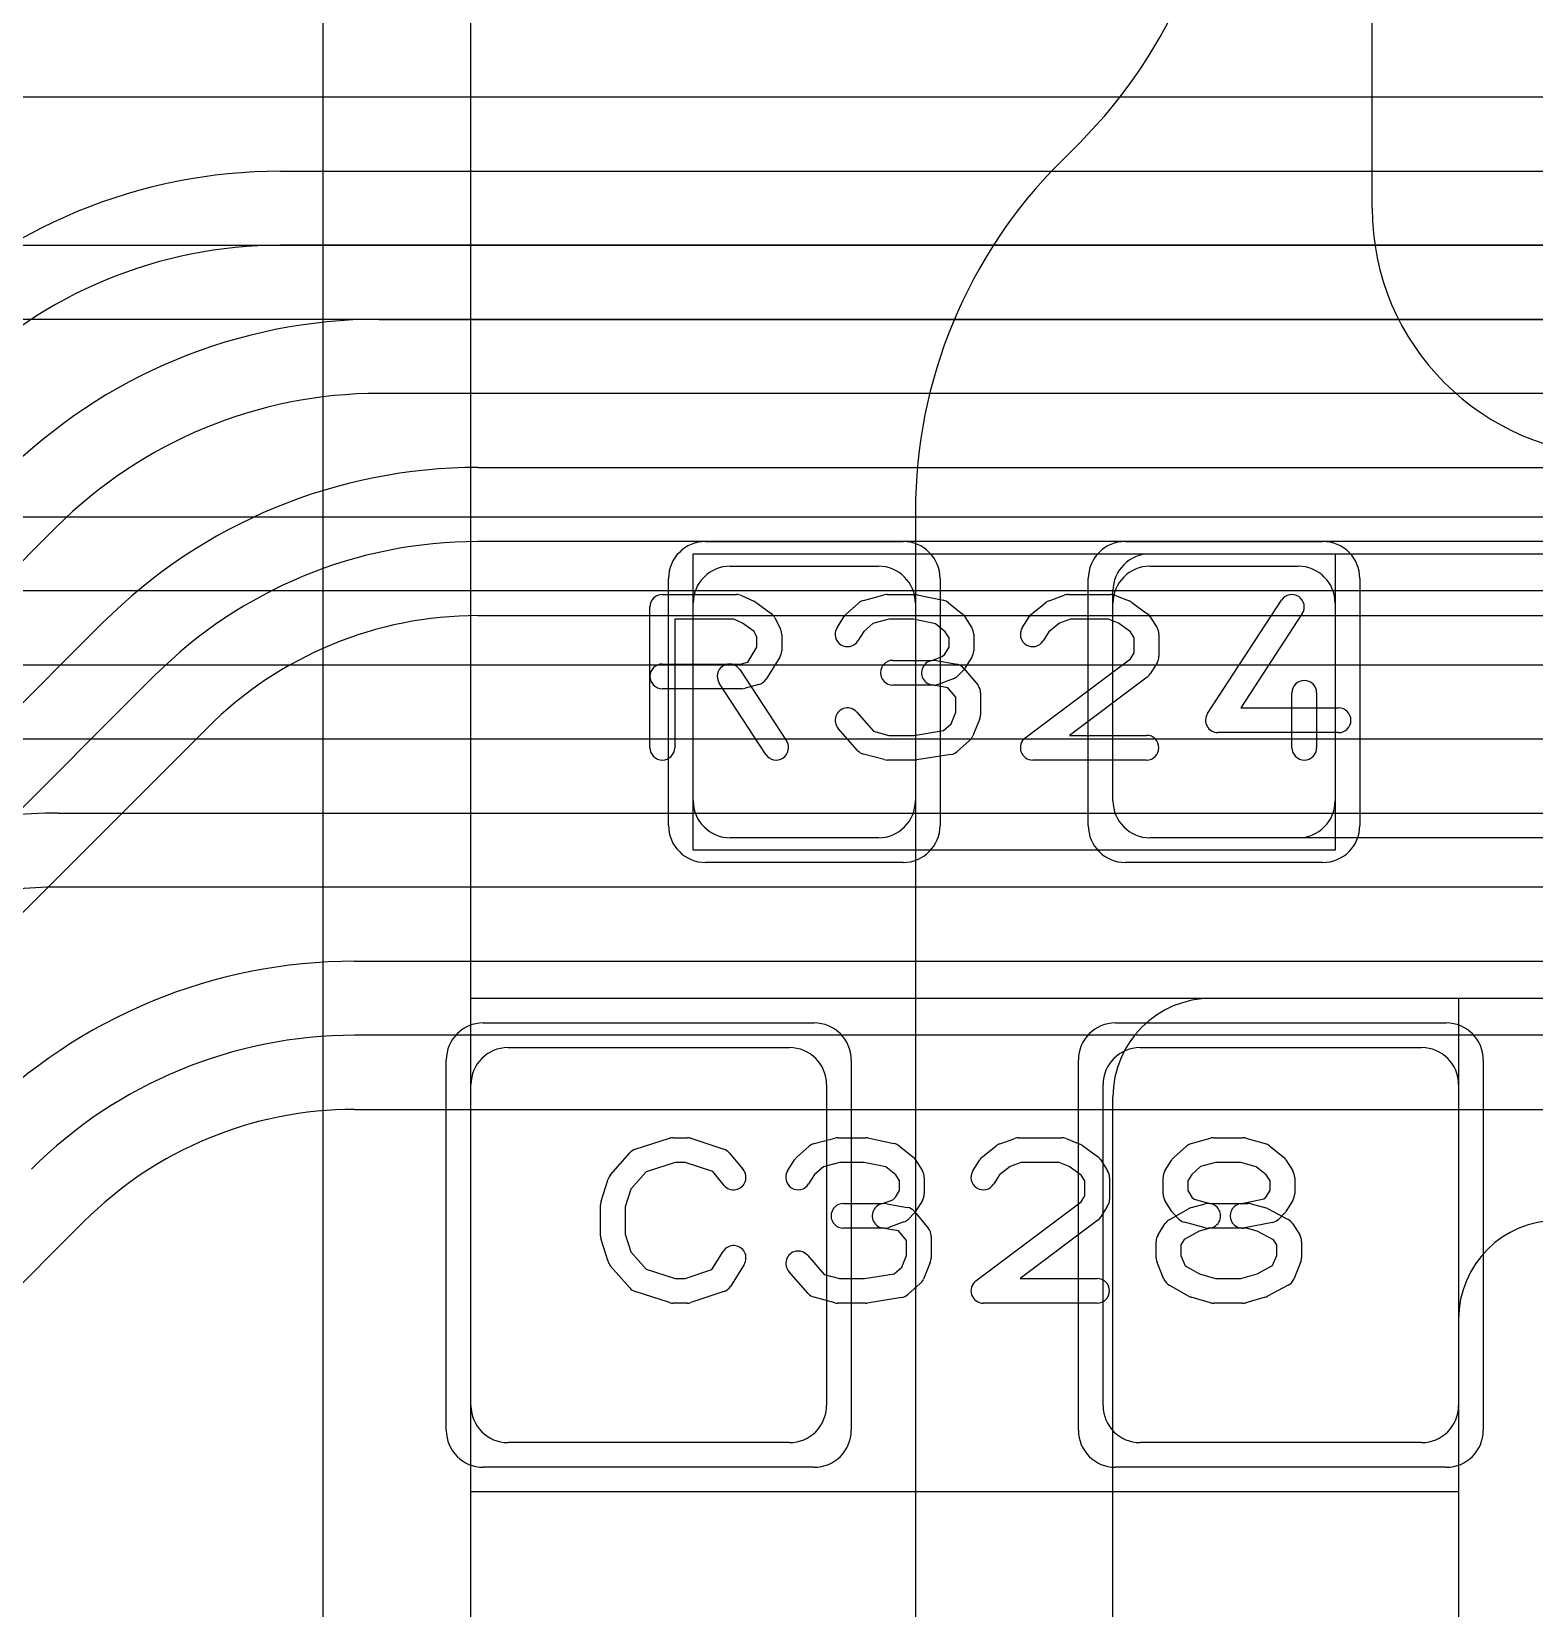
# Model space of a CAD drawing. Extents: x 0 to 57.3, y -1 to 20.5.
# Drawn here: x 27.31 to 30.354, y 5.964 to 9.158 of the extents above; entities that cross this region are included whole.
import ezdxf

# ---------------------------------------------------------------- set-up
doc = ezdxf.new("R2010")
doc.units = 0
for name, color, linetype in [('L1', 3, 'CONTINUOUS'), ('L3', 3, 'CONTINUOUS'), ('L4', 3, 'CONTINUOUS'), ('MetalMask-A', 176, 'CONTINUOUS'), ('PartsArea-A', 111, 'CONTINUOUS'), ('PartsSilk-A', 221, 'CONTINUOUS'), ('Resist-A', 2, 'CONTINUOUS')]:
    doc.layers.add(name, color=color, linetype=linetype)

msp = doc.modelspace()

# ---------------------------------------------------------------- linework, layer by layer
at = {"layer": 'L1'}
for p, q in [((27.9, 14.42503), (27.9, 4.7)), ((28.2, 4.7), (28.2, 10.10419)), ((30.025, 8.8), (30.025, 9.57503)), ((29.43207, 8.93207), (29.39289, 8.89289)), ((29.1, 8.18579), (29.1, 5.28284)), ((29.57497, 8.1), (31.42503, 8.1)), ((28.725, 8.075), (29.025, 8.075)), ((29.575, 8.075), (29.875, 8.075)), ((29.5, 7.59997), (29.5, 8.02503)), ((28.65, 7.6), (28.65, 8)), ((29.1, 8), (29.1, 7.6)), ((29.5, 7.6), (29.5, 8)), ((29.95, 8), (29.95, 7.6)), ((29.025, 7.525), (28.725, 7.525)), ((31.10003, 7.525), (29.57497, 7.525)), ((29.875, 7.525), (29.575, 7.525)), ((29.7, 7.2), (32.05, 7.2)), ((28.275, 7.1), (28.845, 7.1)), ((29.555, 7.1), (30.125, 7.1)), ((28.2, 6.375), (28.2, 7.025)), ((28.92, 7.025), (28.92, 6.375)), ((29.48, 6.375), (29.48, 7.025)), ((29.5, 4.07497), (29.5, 7)), ((30.2, 7.025), (30.2, 6.375)), ((30.2, 6.55), (30.2, 5.68284)), ((28.845, 6.3), (28.275, 6.3)), ((30.125, 6.3), (29.555, 6.3))]:
    msp.add_line(p, q, dxfattribs=at)
for centre, radius, start, end in [((28.72496, 9.63917), 1, -44.99959, 0), ((30.1, 8.18578), 1, 135, 179.99943), ((30.525, 8.8), 0.5, 180, -90), ((29.57497, 8.02503), 0.07497, 90, 180), ((28.725, 8), 0.075, 90, 180), ((29.025, 8), 0.075, 0, 90), ((29.575, 8), 0.075, 90, 180), ((29.875, 8), 0.075, 0, 90), ((28.725, 7.6), 0.075, 180, -90), ((29.025, 7.6), 0.075, -90, 0), ((29.575, 7.6), 0.075, 180, -90), ((29.57497, 7.59997), 0.07497, 180, -90), ((29.875, 7.6), 0.075, -90, 0), ((29.7, 7), 0.2, 90, 180), ((28.275, 7.025), 0.075, 90, 180), ((28.845, 7.025), 0.075, 0, 90), ((29.555, 7.025), 0.075, 90, 180), ((30.125, 7.025), 0.075, 0, 90), ((30.4, 6.55), 0.2, 90, 180), ((28.275, 6.375), 0.075, 180, -90), ((28.845, 6.375), 0.075, -90, 0), ((29.555, 6.375), 0.075, 180, -90), ((30.125, 6.375), 0.075, -90, 0)]:
    msp.add_arc(centre, radius, start, end, dxfattribs=at)
at = {"layer": 'L3'}
for p, q in [((43.65822, 9.025), (23.04178, 9.025)), ((27.81421, 8.87499), (43.0858, 8.87499)), ((43.0858, 8.72499), (27.81421, 8.72499)), ((28.01419, 8.57498), (42.4858, 8.57499)), ((42.4858, 8.42499), (28.01419, 8.42498)), ((28.21419, 8.27498), (42.21092, 8.27499)), ((27.36013, 8.15405), (26.74592, 7.53985)), ((42.21092, 8.12499), (28.21419, 8.12498)), ((26.23985, 6.74593), (27.45406, 7.96013)), ((28.21419, 7.97494), (41.49996, 7.97495)), ((27.56012, 7.85406), (26.34592, 6.63986)), ((25.89644, 5.97818), (27.66622, 7.74796))]:
    msp.add_line(p, q, dxfattribs=at)
for centre, radius, start, end in [((27.81422, 7.79999), 1.075, 90.00053, 135), ((27.81422, 7.79999), 0.925, 90.00062, 135), ((28.0142, 7.49998), 1.075, 90.00053, 135), ((28.0142, 7.49998), 0.925, 90.00062, 135), ((28.21419, 7.19998), 1.075, 90, 134.99925), ((28.21419, 7.19998), 0.925, 90, 134.99956), ((28.21419, 7.19998), 0.77496, 90, 134.99948)]:
    msp.add_arc(centre, radius, start, end, dxfattribs=at)
at = {"layer": 'L4'}
for p, q in [((25.84178, 8.725), (32.51262, 8.725)), ((32.51262, 8.575), (25.84178, 8.575)), ((25.82498, 8.175), (39.18578, 8.175)), ((39.18578, 8.025), (25.82498, 8.025)), ((26.76421, 7.875), (38.58578, 7.875)), ((38.58578, 7.725), (26.76421, 7.725)), ((27.36421, 7.575), (38.08578, 7.575)), ((38.08578, 7.425), (27.36421, 7.425)), ((27.96421, 7.275), (37.58578, 7.275)), ((37.58578, 7.125), (27.96421, 7.125)), ((27.96421, 6.97496), (37.58579, 6.97496)), ((26.55858, 5.89032), (27.41624, 6.74798))]:
    msp.add_line(p, q, dxfattribs=at)
for centre, radius, end in [((27.36421, 6.5), 1.075, 134.99925), ((27.36421, 6.5), 0.925, 134.99956), ((27.96421, 6.2), 1.075, 134.99925), ((27.96421, 6.2), 0.925, 134.99956), ((27.96421, 6.2), 0.77496, 134.99948)]:
    msp.add_arc(centre, radius, 90, end, dxfattribs=at)
at = {"layer": 'MetalMask-A'}
for p, q in [((28.725, 8.075), (29.025, 8.075)), ((29.575, 8.075), (29.875, 8.075)), ((28.65, 7.6), (28.65, 8)), ((29.1, 8), (29.1, 7.6)), ((29.5, 7.6), (29.5, 8)), ((29.95, 8), (29.95, 7.6)), ((29.025, 7.525), (28.725, 7.525)), ((29.875, 7.525), (29.575, 7.525)), ((28.275, 7.1), (28.845, 7.1)), ((29.555, 7.1), (30.125, 7.1)), ((28.2, 6.375), (28.2, 7.025)), ((28.92, 7.025), (28.92, 6.375)), ((29.48, 6.375), (29.48, 7.025)), ((30.2, 7.025), (30.2, 6.375)), ((28.845, 6.3), (28.275, 6.3)), ((30.125, 6.3), (29.555, 6.3))]:
    msp.add_line(p, q, dxfattribs=at)
for centre, start, end in [((28.725, 8), 90, 180), ((29.025, 8), 0, 90), ((29.575, 8), 90, 180), ((29.875, 8), 0, 90), ((28.725, 7.6), 180, -90), ((29.025, 7.6), -90, 0), ((29.575, 7.6), 180, -90), ((29.875, 7.6), -90, 0), ((28.275, 7.025), 90, 180), ((28.845, 7.025), 0, 90), ((29.555, 7.025), 90, 180), ((30.125, 7.025), 0, 90), ((28.275, 6.375), 180, -90), ((28.845, 6.375), -90, 0), ((29.555, 6.375), 180, -90), ((30.125, 6.375), -90, 0)]:
    msp.add_arc(centre, 0.075, start, end, dxfattribs=at)
at = {"layer": 'PartsArea-A'}
for p, q in [((28.65, 8.1), (29.95, 8.1)), ((28.65, 7.5), (28.65, 8.1)), ((29.95, 8.1), (29.95, 7.5)), ((29.95, 7.5), (28.65, 7.5)), ((28.2, 7.2), (30.2, 7.2)), ((28.2, 6.2), (28.2, 7.2)), ((30.2, 7.2), (30.2, 6.2)), ((30.2, 6.2), (28.2, 6.2))]:
    msp.add_line(p, q, dxfattribs=at)
at = {"layer": 'PartsSilk-A'}
for p, q in [((28.5875, 8.01759), (28.7375, 8.01759)), ((28.99495, 8.00564), (29.03662, 8.01675)), ((29.04306, 8.01759), (29.09861, 8.01759)), ((29.10376, 8.01705), (29.15654, 8.00594)), ((29.40972, 8.01759), (29.49583, 8.01759)), ((28.5625, 7.70741), (28.5625, 7.99259)), ((28.74765, 8.01544), (28.77265, 8.00433)), ((28.7772, 8.0017), (28.80776, 7.97948)), ((28.95978, 7.97795), (28.98478, 8.00017)), ((29.16701, 8.001), (29.19479, 7.97878)), ((29.33577, 7.97878), (29.36355, 8.001)), ((29.37063, 8.00497), (29.40118, 8.01608)), ((29.50511, 8.0158), (29.53289, 8.00469)), ((29.53831, 8.0017), (29.56887, 7.97948)), ((29.69157, 7.77663), (29.84157, 8.00626)), ((28.7322, 7.96759), (28.6125, 7.96759)), ((28.6125, 7.96759), (28.6125, 7.70741)), ((28.74993, 7.95971), (28.7322, 7.96759)), ((28.77343, 7.94263), (28.74993, 7.95971)), ((28.81542, 7.97044), (28.82653, 7.94822)), ((28.9413, 7.95029), (28.95519, 7.97251)), ((29.01356, 7.95885), (28.99568, 7.94296)), ((29.04634, 7.96759), (29.01356, 7.95885)), ((29.09601, 7.96759), (29.04634, 7.96759)), ((29.14042, 7.95824), (29.09601, 7.96759)), ((29.16023, 7.9424), (29.14042, 7.95824)), ((29.20037, 7.97251), (29.21426, 7.95029)), ((29.3163, 7.95029), (29.33019, 7.97251)), ((29.39158, 7.95939), (29.37033, 7.9424)), ((29.41412, 7.96759), (29.39158, 7.95939)), ((29.49102, 7.96759), (29.41412, 7.96759)), ((29.51143, 7.95943), (29.49102, 7.96759)), ((29.53554, 7.94189), (29.51143, 7.95943)), ((29.57537, 7.97251), (29.58926, 7.95029)), ((29.88343, 7.97892), (29.75869, 7.78796)), ((28.77917, 7.93114), (28.77343, 7.94263)), ((28.77917, 7.91087), (28.77917, 7.93114)), ((28.82917, 7.93704), (28.82917, 7.9037)), ((28.99568, 7.94296), (28.9837, 7.92379)), ((29.16806, 7.92987), (29.16023, 7.9424)), ((29.16806, 7.91087), (29.16806, 7.92987)), ((29.21806, 7.93704), (29.21806, 7.9037)), ((29.37033, 7.9424), (29.3587, 7.92379)), ((29.54306, 7.92987), (29.53554, 7.94189)), ((29.54306, 7.89976), (29.54306, 7.92987)), ((29.59306, 7.93704), (29.59306, 7.89259)), ((28.76042, 7.88087), (28.77917, 7.91087)), ((28.82537, 7.89045), (28.79759, 7.84601)), ((29.1331, 7.88426), (29.1543, 7.89197)), ((29.1543, 7.89197), (29.15948, 7.89715)), ((29.15948, 7.89715), (29.16806, 7.91087)), ((29.21426, 7.89045), (29.20037, 7.86823)), ((29.53543, 7.88756), (29.54306, 7.89976)), ((28.5875, 7.87685), (28.74533, 7.87685)), ((28.74453, 7.86553), (28.83898, 7.72109)), ((28.74533, 7.87685), (28.76042, 7.88087)), ((29.05417, 7.88426), (29.1331, 7.88426)), ((29.14188, 7.88387), (29.18355, 7.87646)), ((29.19685, 7.8638), (29.18574, 7.85269)), ((29.19838, 7.86785), (29.22615, 7.83452)), ((29.32247, 7.72739), (29.53543, 7.88756)), ((29.58926, 7.87934), (29.57537, 7.85712)), ((28.74861, 7.82685), (28.5875, 7.82685)), ((28.79714, 7.69373), (28.70269, 7.83817)), ((28.78283, 7.8351), (28.75505, 7.82769)), ((29.1375, 7.83426), (29.05417, 7.83426)), ((29.16581, 7.82883), (29.13312, 7.83465)), ((29.1766, 7.84687), (29.14604, 7.83576)), ((29.18194, 7.80947), (29.16581, 7.82883)), ((29.5692, 7.85039), (29.41233, 7.73241)), ((29.18194, 7.77907), (29.18194, 7.80947)), ((29.23194, 7.81852), (29.23194, 7.77407)), ((29.8625, 7.70741), (29.8625, 7.81852)), ((29.9125, 7.81852), (29.9125, 7.70741)), ((28.98131, 7.77942), (29.01519, 7.74071)), ((29.17218, 7.75563), (29.18194, 7.77907)), ((29.23002, 7.76446), (29.21614, 7.73113)), ((29.75869, 7.78796), (29.95694, 7.78796)), ((28.98258, 7.70206), (28.94369, 7.7465)), ((29.01519, 7.74071), (29.04634, 7.73241)), ((29.04634, 7.73241), (29.09662, 7.73241)), ((29.09662, 7.73241), (29.15691, 7.74205)), ((29.15691, 7.74205), (29.17218, 7.75563)), ((29.41233, 7.73241), (29.56806, 7.73241)), ((29.95694, 7.73796), (29.7125, 7.73796)), ((29.20967, 7.72205), (29.18467, 7.69983)), ((29.03662, 7.68325), (28.99495, 7.69436)), ((29.09861, 7.68241), (29.04306, 7.68241)), ((29.17201, 7.69383), (29.10256, 7.68272)), ((29.56806, 7.68241), (29.3375, 7.68241)), ((28.53266, 6.89418), (28.6021, 6.9164)), ((28.60972, 6.91759), (28.6375, 6.91759)), ((28.6454, 6.91631), (28.71207, 6.89409)), ((28.85978, 6.87795), (28.88478, 6.90017)), ((28.89495, 6.90564), (28.93662, 6.91675)), ((28.94306, 6.91759), (28.99861, 6.91759)), ((29.00376, 6.91705), (29.05654, 6.90594)), ((29.06701, 6.901), (29.09479, 6.87878)), ((29.23577, 6.87878), (29.26355, 6.901)), ((29.27063, 6.90497), (29.30118, 6.91608)), ((29.30972, 6.91759), (29.39583, 6.91759)), ((29.40511, 6.9158), (29.43289, 6.90469)), ((29.43831, 6.9017), (29.46887, 6.87948)), ((29.62367, 6.87795), (29.64867, 6.90017)), ((29.65841, 6.90552), (29.6973, 6.91663)), ((29.70417, 6.91759), (29.7625, 6.91759)), ((29.76937, 6.91663), (29.80826, 6.90552)), ((29.81701, 6.901), (29.84479, 6.87878)), ((28.48258, 6.84239), (28.52147, 6.88683)), ((28.61362, 6.86759), (28.55452, 6.84868)), ((28.63344, 6.86759), (28.61362, 6.86759)), ((28.68952, 6.8489), (28.63344, 6.86759)), ((28.72338, 6.88637), (28.75115, 6.85304)), ((28.8413, 6.85029), (28.85519, 6.87251)), ((28.94634, 6.86759), (28.91356, 6.85885)), ((28.99601, 6.86759), (28.94634, 6.86759)), ((29.04042, 6.85824), (28.99601, 6.86759)), ((29.10037, 6.87251), (29.11426, 6.85029)), ((29.2163, 6.85029), (29.23019, 6.87251)), ((29.31412, 6.86759), (29.29158, 6.85939)), ((29.39102, 6.86759), (29.31412, 6.86759)), ((29.41143, 6.85943), (29.39102, 6.86759)), ((29.47537, 6.87251), (29.48926, 6.85029)), ((29.60519, 6.85029), (29.61908, 6.87251)), ((29.70767, 6.86759), (29.67763, 6.85901)), ((29.759, 6.86759), (29.70767, 6.86759)), ((29.7897, 6.85882), (29.759, 6.86759)), ((29.85037, 6.87251), (29.86426, 6.85029)), ((28.55452, 6.84868), (28.52368, 6.81344)), ((28.71273, 6.82104), (28.68952, 6.8489)), ((28.89568, 6.84296), (28.8837, 6.82379)), ((28.91356, 6.85885), (28.89568, 6.84296)), ((29.06023, 6.8424), (29.04042, 6.85824)), ((29.06806, 6.82987), (29.06023, 6.8424)), ((29.11806, 6.83704), (29.11806, 6.8037)), ((29.27033, 6.8424), (29.2587, 6.82379)), ((29.29158, 6.85939), (29.27033, 6.8424)), ((29.43554, 6.84189), (29.41143, 6.85943)), ((29.44306, 6.82987), (29.43554, 6.84189)), ((29.49306, 6.83704), (29.49306, 6.79259)), ((29.60139, 6.8037), (29.60139, 6.83704)), ((29.65957, 6.84296), (29.65139, 6.82987)), ((29.67763, 6.85901), (29.65957, 6.84296)), ((29.81023, 6.8424), (29.7897, 6.85882)), ((29.81806, 6.82987), (29.81023, 6.8424)), ((29.86806, 6.83704), (29.86806, 6.8037)), ((28.46364, 6.78894), (28.47753, 6.83339)), ((28.52368, 6.81344), (28.5125, 6.77766)), ((29.05948, 6.79715), (29.06806, 6.81087)), ((29.06806, 6.81087), (29.06806, 6.82987)), ((29.44306, 6.79976), (29.44306, 6.82987)), ((29.65139, 6.82987), (29.65139, 6.81087)), ((29.65139, 6.81087), (29.65997, 6.79715)), ((29.80948, 6.79715), (29.81806, 6.81087)), ((29.81806, 6.81087), (29.81806, 6.82987)), ((28.4625, 6.71852), (28.4625, 6.78148)), ((28.5125, 6.77766), (28.5125, 6.72234)), ((28.95417, 6.78426), (29.0331, 6.78426)), ((29.0331, 6.78426), (29.0543, 6.79197)), ((29.04188, 6.78387), (29.08355, 6.77646)), ((29.0543, 6.79197), (29.05948, 6.79715)), ((29.11426, 6.79045), (29.10037, 6.76823)), ((29.22247, 6.62739), (29.43543, 6.78756)), ((29.43543, 6.78756), (29.44306, 6.79976)), ((29.48926, 6.77934), (29.47537, 6.75712)), ((29.61908, 6.76823), (29.60519, 6.79045)), ((29.61399, 6.75134), (29.65288, 6.77356)), ((29.65884, 6.77601), (29.68662, 6.78342)), ((29.65997, 6.79715), (29.66432, 6.7928)), ((29.66432, 6.7928), (29.69634, 6.78426)), ((29.69634, 6.78426), (29.77361, 6.78426)), ((29.7576, 6.78377), (29.80574, 6.7934)), ((29.78005, 6.78342), (29.80783, 6.77601)), ((29.80574, 6.7934), (29.80948, 6.79715)), ((29.81315, 6.77391), (29.85482, 6.75169)), ((29.86426, 6.79045), (29.85037, 6.76823)), ((29.0766, 6.74687), (29.04604, 6.73576)), ((29.09685, 6.7638), (29.08574, 6.75269)), ((29.09838, 6.76785), (29.12615, 6.73452)), ((29.4692, 6.75039), (29.31233, 6.63241)), ((29.5913, 6.72066), (29.60519, 6.74288)), ((29.63371, 6.75269), (29.6226, 6.7638)), ((29.68662, 6.7351), (29.64495, 6.74621)), ((29.82296, 6.74586), (29.7674, 6.73475)), ((29.84685, 6.7638), (29.83574, 6.75269)), ((29.86426, 6.74287), (29.87814, 6.72065)), ((28.47753, 6.66661), (28.46364, 6.71106)), ((28.5125, 6.72234), (28.52368, 6.68656)), ((29.0375, 6.73426), (28.95417, 6.73426)), ((29.06581, 6.72883), (29.03312, 6.73465)), ((29.08194, 6.70947), (29.06581, 6.72883)), ((29.08194, 6.67907), (29.08194, 6.70947)), ((29.13194, 6.71852), (29.13194, 6.67407)), ((29.5875, 6.67407), (29.5875, 6.70741)), ((29.64425, 6.71104), (29.6375, 6.70024)), ((29.67486, 6.72853), (29.64425, 6.71104)), ((29.6995, 6.7351), (29.67486, 6.72853)), ((29.77033, 6.73426), (29.69306, 6.73426)), ((29.79217, 6.72844), (29.77033, 6.73426)), ((29.8254, 6.71072), (29.79217, 6.72844)), ((29.83194, 6.70024), (29.8254, 6.71072)), ((29.88194, 6.70741), (29.88194, 6.67407)), ((28.52368, 6.68656), (28.55452, 6.65132)), ((28.68773, 6.6505), (28.71074, 6.68732)), ((28.88131, 6.67942), (28.91519, 6.64071)), ((29.07218, 6.65563), (29.08194, 6.67907)), ((29.6375, 6.70024), (29.6375, 6.67907)), ((29.6375, 6.67907), (29.64619, 6.65822)), ((29.82342, 6.6586), (29.83194, 6.67907)), ((29.83194, 6.67907), (29.83194, 6.70024)), ((28.52147, 6.61317), (28.48258, 6.65761)), ((28.55452, 6.65132), (28.61362, 6.63241)), ((28.63344, 6.63241), (28.68773, 6.6505)), ((28.75314, 6.66082), (28.72537, 6.61638)), ((28.88258, 6.60206), (28.84369, 6.6465)), ((29.05691, 6.64205), (29.07218, 6.65563)), ((29.13002, 6.66446), (29.11614, 6.63113)), ((29.60331, 6.63112), (29.58942, 6.66445)), ((29.64619, 6.65822), (29.67506, 6.64173)), ((29.79197, 6.64183), (29.82342, 6.6586)), ((29.88002, 6.66446), (29.86614, 6.63113)), ((28.61362, 6.63241), (28.63344, 6.63241)), ((28.91519, 6.64071), (28.94634, 6.63241)), ((28.94634, 6.63241), (28.99662, 6.63241)), ((28.99662, 6.63241), (29.05691, 6.64205)), ((29.10967, 6.62205), (29.08467, 6.59983)), ((29.31233, 6.63241), (29.46806, 6.63241)), ((29.65288, 6.59681), (29.61399, 6.61903)), ((29.67506, 6.64173), (29.70767, 6.63241)), ((29.70767, 6.63241), (29.759, 6.63241)), ((29.759, 6.63241), (29.79197, 6.64183)), ((29.85482, 6.61868), (29.81315, 6.59646)), ((28.6021, 6.5836), (28.53266, 6.60582)), ((28.6375, 6.58241), (28.60972, 6.58241)), ((28.71207, 6.60591), (28.6454, 6.58369)), ((28.93662, 6.58325), (28.89495, 6.59436)), ((28.99861, 6.58241), (28.94306, 6.58241)), ((29.07201, 6.59383), (29.00256, 6.58272)), ((29.46806, 6.58241), (29.2375, 6.58241)), ((29.6973, 6.58337), (29.65841, 6.59448)), ((29.7625, 6.58241), (29.70417, 6.58241)), ((29.80826, 6.59448), (29.76937, 6.58337))]:
    msp.add_line(p, q, dxfattribs=at)
for centre, start, end in [((28.5875, 7.99259), 90, 180), ((28.7375, 7.99259), 66.04914, 90), ((29.04306, 7.99259), 90, 104.92885), ((29.09861, 7.99259), 78.11016, 90), ((29.40972, 7.99259), 90, 109.98461), ((29.49583, 7.99259), 68.2071, 90), ((29.8625, 7.99259), -33.14974, 146.84644), ((28.7625, 7.98148), 53.98274, 66.03964), ((29.00139, 7.98148), 104.92551, 131.63069), ((29.15139, 7.98148), 51.33303, 78.11298), ((29.37917, 7.98148), 109.97919, 128.65478), ((29.52361, 7.98148), 53.98274, 68.20215), ((28.79306, 7.95926), 26.56505, 53.97932), ((28.97639, 7.95926), 131.62783, 147.98998), ((29.17917, 7.95926), 32.00538, 51.34522), ((29.35139, 7.95926), 128.66697, 147.98998), ((29.55417, 7.95926), 32.00538, 53.97932), ((28.80417, 7.93704), 0, 26.56505), ((28.9625, 7.93704), 147.99462, -32.01002), ((29.19306, 7.93704), 0, 32.01002), ((29.3375, 7.93704), 147.99462, -32.01002), ((29.56806, 7.93704), 0, 32.01002), ((28.80417, 7.9037), -32.00538, 0), ((29.19306, 7.9037), -32.00538, 0), ((29.56806, 7.89259), -32.00538, 0), ((28.5875, 7.85185), 90, -90), ((28.72361, 7.85185), 33.18146, -146.81914), ((29.05417, 7.85926), 90, -90), ((29.1375, 7.85926), 79.90837, -100.08326), ((29.17917, 7.85185), 39.7909, 79.91674), ((29.17917, 7.88148), -45, -32.01002), ((29.55417, 7.87037), -53.0476, -32.01002), ((28.74861, 7.85185), -90, -75.06473), ((28.77639, 7.85926), -75.07449, -32.01002), ((29.1375, 7.85926), -90, -70.02141), ((29.16806, 7.87037), -70.02864, -45), ((29.20694, 7.81852), 0, 39.8005), ((29.8875, 7.81852), 0, 180), ((28.9625, 7.76296), 41.18808, -138.81042), ((29.20694, 7.77407), -22.60576, 0), ((29.7125, 7.76296), 146.85026, -90), ((29.95694, 7.76296), -90, 90), ((29.19306, 7.74074), -48.37217, -22.60888), ((29.56806, 7.70741), -90, 90), ((28.5875, 7.70741), 180, 0), ((28.81806, 7.70741), -146.81854, 33.18086), ((29.00139, 7.71852), -138.81192, -104.92885), ((29.16806, 7.71852), -80.91063, -48.36931), ((29.3375, 7.70741), 126.9524, -90), ((29.8875, 7.70741), 180, 0), ((29.04306, 7.70741), -104.92551, -90), ((29.09861, 7.70741), -90, -80.91133), ((28.60972, 6.89259), 90, 107.74642), ((28.6375, 6.89259), 71.57954, 90), ((28.90139, 6.88148), 104.92551, 131.63069), ((28.94306, 6.89259), 90, 104.92885), ((28.99861, 6.89259), 78.11016, 90), ((29.05139, 6.88148), 51.33303, 78.11298), ((29.27917, 6.88148), 109.97919, 128.65478), ((29.30972, 6.89259), 90, 109.98461), ((29.39583, 6.89259), 68.2071, 90), ((29.42361, 6.88148), 53.98274, 68.20215), ((29.66528, 6.88148), 105.94854, 131.62783), ((29.70417, 6.89259), 90, 105.94854), ((29.7625, 6.89259), 74.05146, 90), ((29.80139, 6.88148), 51.33303, 74.05146), ((28.54028, 6.87037), 107.74642, 138.81192), ((28.70417, 6.87037), 39.7909, 71.57954), ((28.87639, 6.85926), 131.62783, 147.98998), ((29.07917, 6.85926), 32.00538, 51.34522), ((29.25139, 6.85926), 128.66697, 147.98998), ((29.45417, 6.85926), 32.00538, 53.97932), ((29.64028, 6.85926), 131.62783, 147.99462), ((29.82917, 6.85926), 32.00538, 51.33303), ((28.50139, 6.82593), 138.81192, 162.63777), ((28.73194, 6.83704), -140.2091, 39.8005), ((28.8625, 6.83704), 147.99462, -32.01002), ((29.09306, 6.83704), 0, 32.01002), ((29.2375, 6.83704), 147.99462, -32.01002), ((29.46806, 6.83704), 0, 32.01002), ((29.62639, 6.83704), 147.99462, 180), ((29.84306, 6.83704), 0, 32.00538), ((29.09306, 6.8037), -32.00538, 0), ((29.62639, 6.8037), 180, -147.99462), ((29.84306, 6.8037), -32.00538, 0), ((28.4875, 6.78148), 162.63777, 180), ((28.95417, 6.75926), 90, -90), ((29.0375, 6.75926), 79.90837, -100.08326), ((29.07917, 6.75185), 39.7909, 79.91674), ((29.46806, 6.79259), -32.00538, 0), ((29.66528, 6.75185), 104.92551, 119.74171), ((29.69306, 6.75926), -75.07449, 104.93527), ((29.7625, 6.75926), 101.30544, -78.69205), ((29.77361, 6.75926), 75.07449, 90), ((29.80139, 6.75185), 61.9383, 75.06473), ((29.06806, 6.77037), -70.02864, -45), ((29.07917, 6.78148), -45, -32.01002), ((29.45417, 6.77037), -53.0476, -32.01002), ((29.62639, 6.72963), 119.73351, 147.98998), ((29.64028, 6.78148), -147.99462, -135), ((29.65139, 6.77037), -135, -104.92551), ((29.81806, 6.77037), -78.69456, -45), ((29.82917, 6.78148), -45, -32.00538), ((29.84306, 6.72963), 31.98594, 61.9318), ((28.4875, 6.71852), 180, -162.63777), ((29.0375, 6.75926), -90, -70.02141), ((29.10694, 6.71852), 0, 39.8005), ((29.6125, 6.70741), 147.99462, 180), ((29.69306, 6.75926), -104.92551, -90), ((29.85694, 6.70741), 0, 31.99147), ((28.73194, 6.67407), -32.00538, 147.99925), ((28.8625, 6.66296), 41.18808, -138.81042), ((28.50139, 6.67407), -162.63777, -138.81192), ((29.10694, 6.67407), -22.60576, 0), ((29.6125, 6.67407), 180, -157.37647), ((29.85694, 6.67407), -22.60576, 0), ((28.54028, 6.62963), -138.81192, -107.74642), ((28.70417, 6.62963), -71.57954, -32.00538), ((29.09306, 6.64074), -48.37217, -22.60888), ((29.2375, 6.60741), 126.9524, -90), ((29.46806, 6.60741), -90, 90), ((29.62639, 6.64074), -157.37309, -119.74171), ((29.84306, 6.64074), -61.9383, -22.60888), ((28.60972, 6.60741), -107.74642, -90), ((28.6375, 6.60741), -90, -71.57954), ((28.90139, 6.61852), -138.81192, -104.92885), ((28.94306, 6.60741), -104.92551, -90), ((28.99861, 6.60741), -90, -80.91133), ((29.06806, 6.61852), -80.91063, -48.36931), ((29.66528, 6.61852), -119.73351, -105.94345), ((29.70417, 6.60741), -105.94854, -90), ((29.7625, 6.60741), -90, -74.05655), ((29.80139, 6.61852), -74.05146, -61.9318)]:
    msp.add_arc(centre, 0.025, start, end, dxfattribs=at)
at = {"layer": 'Resist-A'}
for p, q in [((28.675, 8.125), (29.075, 8.125)), ((29.525, 8.125), (29.925, 8.125)), ((28.6, 7.55), (28.6, 8.05)), ((29.15, 8.05), (29.15, 7.55)), ((29.45, 7.55), (29.45, 8.05)), ((30, 8.05), (30, 7.55)), ((29.075, 7.475), (28.675, 7.475)), ((29.925, 7.475), (29.525, 7.475)), ((28.225, 7.15), (28.895, 7.15)), ((29.505, 7.15), (30.175, 7.15)), ((28.15, 6.325), (28.15, 7.075)), ((28.97, 7.075), (28.97, 6.325)), ((29.43, 6.325), (29.43, 7.075)), ((30.25, 7.075), (30.25, 6.325)), ((28.895, 6.25), (28.225, 6.25)), ((30.175, 6.25), (29.505, 6.25))]:
    msp.add_line(p, q, dxfattribs=at)
for centre, start, end in [((28.675, 8.05), 90, 180), ((29.075, 8.05), 0, 90), ((29.525, 8.05), 90, 180), ((29.925, 8.05), 0, 90), ((28.675, 7.55), 180, -90), ((29.075, 7.55), -90, 0), ((29.525, 7.55), 180, -90), ((29.925, 7.55), -90, 0), ((28.225, 7.075), 90, 180), ((28.895, 7.075), 0, 90), ((29.505, 7.075), 90, 180), ((30.175, 7.075), 0, 90), ((28.225, 6.325), 180, -90), ((28.895, 6.325), -90, 0), ((29.505, 6.325), 180, -90), ((30.175, 6.325), -90, 0)]:
    msp.add_arc(centre, 0.075, start, end, dxfattribs=at)

doc.saveas('drawing.dxf')
